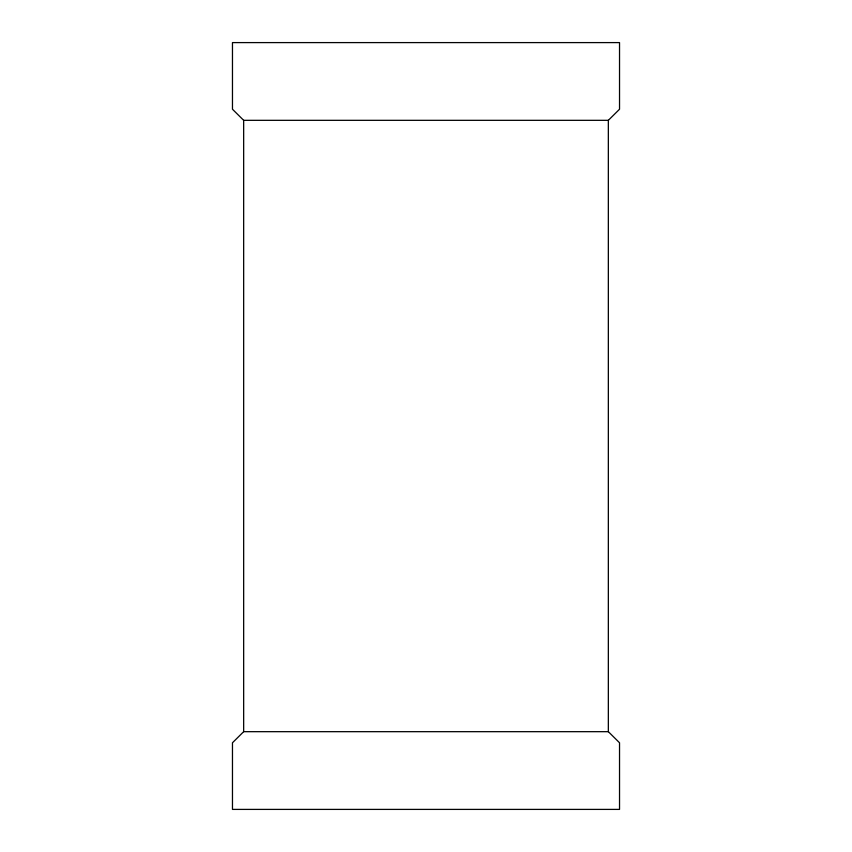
<?xml version="1.0" encoding="UTF-8"?>
<svg xmlns="http://www.w3.org/2000/svg" width="852" height="852" viewBox="0 0 852 852"><rect width="100%" height="100%" fill="white"/><g stroke="black" fill="none" stroke-linecap="round" stroke-linejoin="round"><path stroke-width="1.28" d="M608.339 120.324L619.532 109.226L619.532 42.6L232.468 42.6L232.468 109.226L243.661 120.324L608.339 120.324L608.339 731.676L619.532 742.774L619.532 809.4L232.468 809.4L232.468 742.774L243.661 731.676L608.339 731.676M243.661 120.324L243.661 731.676"/></g></svg>
